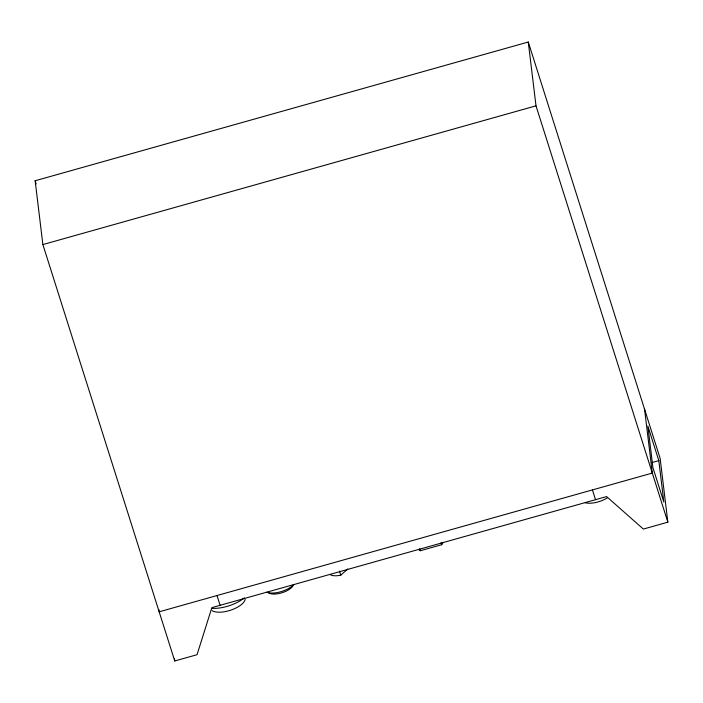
<?xml version="1.0" encoding="UTF-8"?>
<svg xmlns="http://www.w3.org/2000/svg" width="703" height="703" viewBox="0 0 703 703"><rect width="100%" height="100%" fill="white"/><g stroke="black" fill="none" stroke-linecap="round" stroke-linejoin="round"><path stroke-width="1.05" d="M330.059 574.518A13.691 5.677 -17.6 0 0 340.779 575.186L347.783 568.964M35.15 180.759L528.278 42.022L660.126 458.365L667.85 522.18L643.359 529.069L606.601 496.573L211.867 607.629L197.033 654.704L174.739 660.978L42.874 244.574L35.15 180.759L36.143 183.896M42.874 244.574L536.002 105.837L528.278 42.022M651.672 462.644L658.816 460.632L647.885 426.115L652.894 467.53L663.825 502.047L658.816 460.632M418.918 549.79L420.306 550.739L441.669 544.728A12.847 5.334 -17.6 0 0 442.749 543.085M536.002 105.837L667.85 522.18M592.436 489.921L595.529 499.692M441.036 542.707L441.669 544.728M419.673 548.718L420.306 550.739M339.47 571.056L340.779 575.186M217.007 595.538L220.101 605.309M644.581 409.26L652.296 473.075L159.168 611.812L158.913 609.65M174.476 658.816L174.739 660.978M244.293 597.84A24.5 10.167 -17.6 0 1 212.253 608.367M245.162 599.369A18.085 7.505 -17.6 0 1 230.988 610.081A18.085 7.505 -17.6 0 1 212.13 610.617M293.661 584.606A16.213 6.731 -17.6 0 1 266.692 592.19M293.265 585.248A13.577 5.633 -17.6 0 1 281.182 592.998A13.577 5.633 -17.6 0 1 268.08 592.33M607.339 497.865A16.274 6.758 -17.6 0 1 585.274 502.768"/></g></svg>
